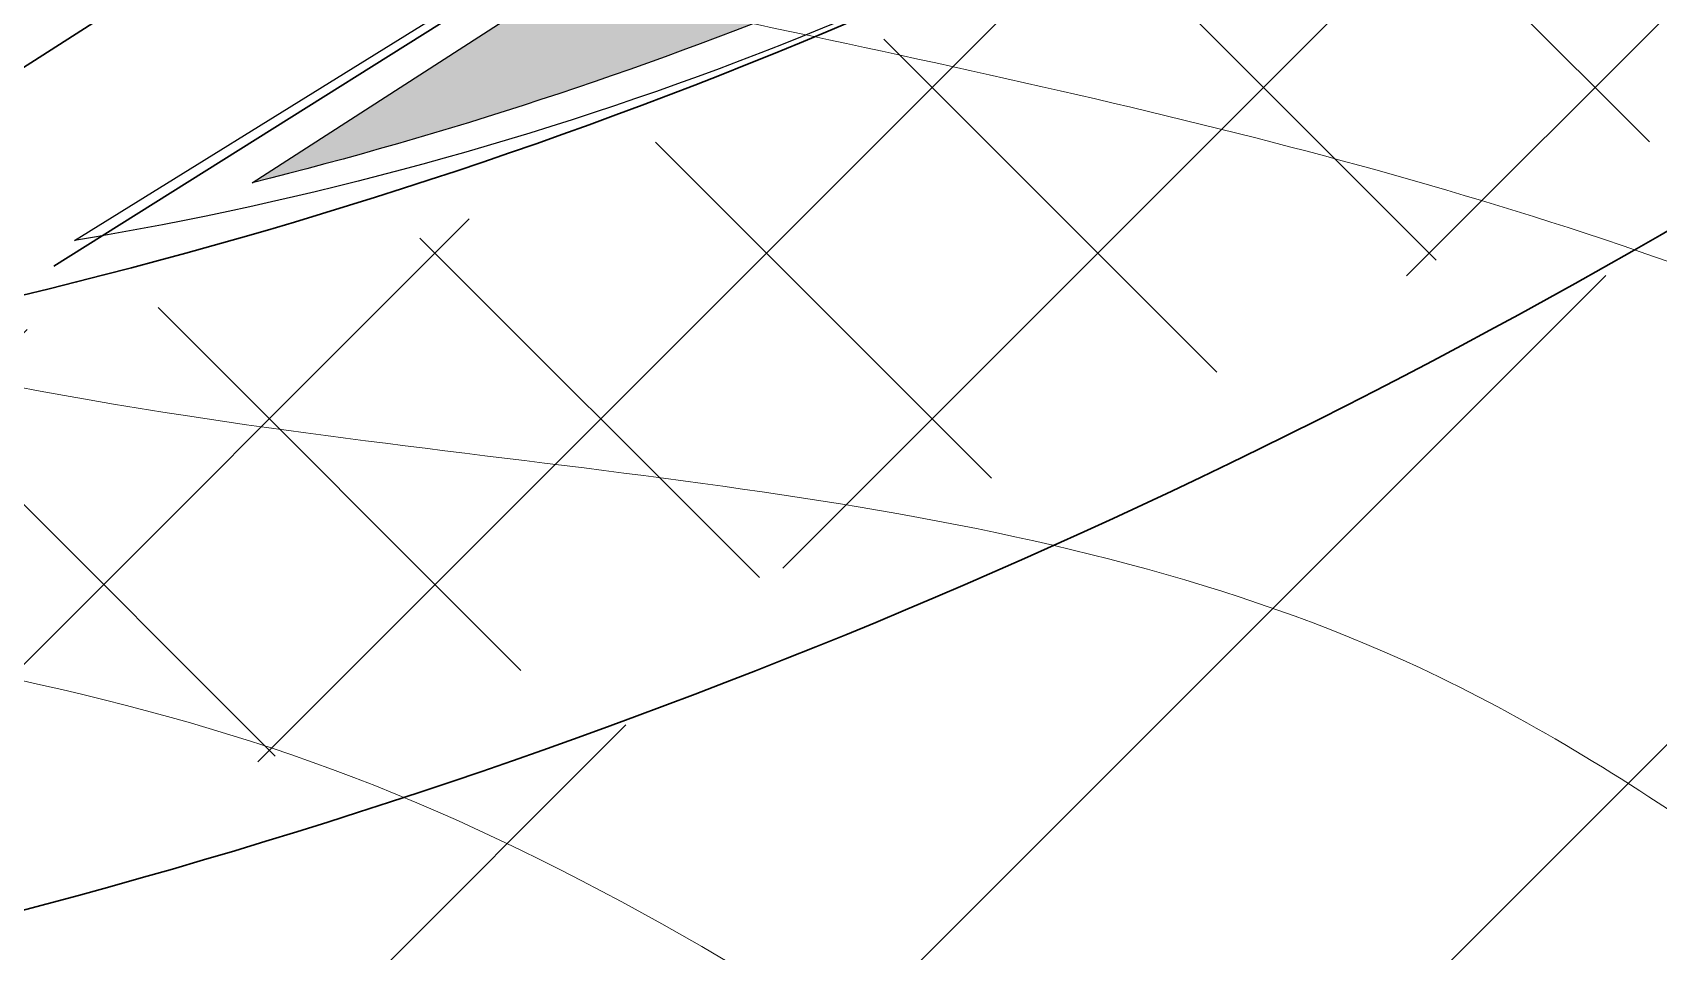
# Model space of a CAD drawing. Header units: millimetres. Extents: x 5637 to 6048, y 3385 to 3927.
# Drawn here: x 5820.057 to 5824.393, y 3671.321 to 3673.772 of the extents above; entities that cross this region are included whole.
import ezdxf

# ---------------------------------------------------------------- set-up
doc = ezdxf.new("R2010")
doc.units = ezdxf.units.MM
doc.layers.add('Contour Lines', color=253, linetype='Continuous')
doc.layers.add('dr', color=7, linetype='Continuous', lineweight=30, true_color=0x424d8a)
for name, color, linetype, lineweight in [('hatch', 253, 'Continuous', 13), ('road', 19, 'Continuous', 30), ('trees new', 7, 'Continuous', 20)]:
    doc.layers.add(name, color=color, linetype=linetype, lineweight=lineweight)
doc.layers.add('plants1', color=7, linetype='Continuous', true_color=0x89ee5d)

msp = doc.modelspace()

# ---------------------------------------------------------------- hatches: boundary and pattern name
at = {"layer": 'hatch'}
h = msp.add_hatch(dxfattribs=at)
h.set_pattern_fill('ANSI31', color=256, scale=8, style=0)
h.set_pattern_definition([(45, (2816.368087035456, -1263.747613335156), (-0.7071067811865475, 0.7071067811865476), [])])
edge = h.paths.add_edge_path()
edge.add_line((5681.717861684403, 3662.745191514314), (5708.379865006555, 3664.933696125369))
edge.add_arc((5713.219451810619, 3667.17930233383), 5.335198935143152, 204.8916696377363, 275.5225228936467)
edge.add_line((5713.732895531978, 3661.868867019984), (5818.562221441009, 3671.059198216096))
edge.add_arc((5814.821388273876, 3690.234135739634), 19.536429095818, 281.0391611141656, 345.4536598214534)
edge.add_arc((5828.917889487164, 3687.612558022211), 5.328594534298682, 334.6044276593299, 439.8121842158608)
edge.add_line((5829.860387003382, 3692.857137904612), (5821.196507745697, 3693.927754127494))
edge.add_line((5821.196507745697, 3693.927754127494), (5821.163350462273, 3698.626387211156))
edge.add_line((5821.163350462273, 3698.626387211156), (5822.751366257406, 3698.670462603363))
edge.add_arc((5822.674333306773, 3701.4459238352), 2.776530051145117, 271.5898367040771, 361.9955133681444)
edge.add_arc((5787.811571715565, 3700.231222676223), 37.66044675599677, 1.995513368169515, 27.74712978629988)
edge.add_line((5821.141479896906, 3717.764803898685), (5815.110825150305, 3730.65299214686))
edge.add_arc((5808.837259289391, 3727.717458539754), 6.926397777319866, 25.07588376820942, 80.91015836691298)
edge.add_line((5809.931512384694, 3734.556873451359), (5816.865769117916, 3735.208438654118))
edge.add_line((5816.865769117917, 3735.208438654118), (5822.085935056275, 3738.738563963288))
edge.add_arc((5826.046805171409, 3735.447178750425), 5.149923173059109, 140.2742559053538, 208.703020703038)
edge.add_line((5821.529700208637, 3732.973826482002), (5832.00401448334, 3711.476217043873))
edge.add_line((5832.004014483341, 3711.476217043873), (5839.078029451141, 3695.80300683227))
edge.add_line((5839.078029451141, 3695.80300683227), (5843.714293465897, 3685.869731374647))
edge.add_line((5843.714293465898, 3685.869731374647), (5839.001609059736, 3683.44475911684))
edge.add_arc((5812.027927061039, 3691.912843182266), 28.27168138448803, 321.43496505600103, 342.5709057577431, ccw=False)
edge.add_arc((5815.073760319658, 3690.732322132294), 25.173118441348, 273.78629758692523, 319.2135797684263, ccw=False)
edge.add_line((5816.736074044711, 3665.614149325706), (5796.146508893662, 3663.794321092394))
edge.add_line((5796.146508893662, 3663.794321092394), (5694.835238285186, 3654.876884714992))
edge.add_line((5694.835238285186, 3654.876884714992), (5688.623693831469, 3654.401556767669))
edge.add_line((5688.623693831469, 3654.401556767669), (5675.284786681259, 3653.371729471557))
edge.add_line((5675.284786681259, 3653.371729471557), (5681.717861684403, 3662.745191514314))
h = msp.add_hatch(dxfattribs=at)
h.set_pattern_fill('ANSI31', color=250, scale=0.2, style=0)
h.set_pattern_definition([(45, (0, 0), (-0.4490128060534576, 0.4490128060534577), [])])
edge = h.paths.add_edge_path()
edge.add_line((5809.86958898151, 3676.790793715278), (5729.949287660702, 3669.794866977423))
edge.add_arc((5832.255168005206, 2377.560260061456), 1296.278045970203, 94.5266503813237, 95.14126179021575)
edge.add_arc((5637.285901873643, 3661.317235369016), 79.14566732477142, 5.296466237982133, 8.150628241961618)
edge.add_arc((5708.24598048112, 3784.852510337381), 112.5569240151589, 273.76252115204, 276.1893137872855)
edge.add_arc((5743.511569500762, 3692.177262435272), 30.07720154442078, 191.0619416276936, 219.7327973905563, ccw=False)
edge.add_arc((5755.859459071468, 3696.039530807786), 42.9602434595508, 165.9095319903037, 192.9578893459172, ccw=False)
edge.add_line((5714.191780614667, 3706.498359141995), (5715.14988231469, 3709.705228647425))
edge.add_arc((5726.769649766375, 3705.136099872218), 12.48582930348027, 94.9839746840513, 158.5342390920142, ccw=False)
edge.add_arc((6488.611059990635, -4524.325334588388), 8277.135544444247, 94.73611445621663, 95.28861477825421, ccw=False)
edge.add_arc((5805.8650668285, 3710.143884460103), 14.41994992083501, 10.691130478250727, 92.66185460599019, ccw=False)
edge.add_arc((5780.982089145302, 3698.932387668428), 41.44809907001221, -24.657274835356418, 19.574729015543085, ccw=False)
edge.add_arc((5818.134843516977, 3700.993515978262), 19.35971963152485, 271.5275599571783, 276.2780083760739)
edge.add_arc((5955.063237686774, 3694.611789732225), 135.423519590176, 185.4498997804935, 187.1343202528072)
edge.add_arc((5848.619109141877, 3317.300671173483), 361.5725010530714, 94.4304222254266, 96.15217136778497)
edge = h.paths.add_edge_path(flags=16)
edge.add_line((5809.341425536815, 3680.759856205012), (5729.600476348322, 3673.779629287568))
edge.add_arc((5728.590864020601, 3682.537897439298), 8.816267808425978, 208.4781326988785, 276.5757657486987, ccw=False)
edge.add_arc((5757.802421827896, 3696.319795366554), 41.10480029209256, 192.5782635685928, 205.9481224212512, ccw=False)
edge.add_arc((5751.066650230985, 3695.063485372747), 34.25794622140891, 183.9782864764402, 192.9808519949306, ccw=False)
edge.add_arc((5750.24284839802, 3696.971341912017), 33.62568921990059, 161.4291943262536, 187.3205866416411, ccw=False)
edge.add_arc((5726.343150739028, 3705.292078093704), 8.325048010478092, 91.82586632487858, 163.3290247496601, ccw=False)
edge.add_line((5726.077898178934, 3713.612899294531), (5805.496183296673, 3720.578315333281))
edge.add_arc((5806.338195925054, 3710.977855199748), 9.63731394331007, 44.98064979155231, 95.01232608343167, ccw=False)
edge.add_arc((5806.285205599707, 3710.885457001289), 9.740149697391589, 15.791033647350787, 45.14477162218071, ccw=False)
edge.add_arc((5790.45551328899, 3702.493643767429), 27.51523509151088, 12.80049744671112, 23.66068480577252, ccw=False)
edge.add_arc((5783.345258157065, 3698.717453238429), 35.34827608895318, 2.520234288105428, 16.217770881763784, ccw=False)
edge.add_arc((5784.918636047467, 3697.866347227031), 33.82634384163609, -15.83504113405479, 4.077840012117008, ccw=False)
edge.add_arc((5809.925699902281, 3689.005329675129), 7.544649473808596, 305.85382183850146, 357.19560836469606, ccw=False)
edge.add_arc((5807.047950361336, 3693.08646346517), 12.53815277170947, 280.53987062617347, 305.58903957783593, ccw=False)
at = {"layer": 'hatch', "true_color": 0xfacfb6}
h = msp.add_hatch(dxfattribs=at)
h.set_pattern_fill('ANSI37', color=254, scale=5, style=0)
h.set_pattern_definition([(45, (2816.368087035456, -1263.747613335156), (-0.4419417382415922, 0.4419417382415922), []), (135, (2816.368087035456, -1263.747613335156), (-0.4419417382415922, -0.4419417382415922), [])])
edge = h.paths.add_edge_path()
edge.add_line((5707.265319013125, 3718.167195130579), (5708.519311733948, 3718.283983956876))
edge.add_line((5708.519311733948, 3718.283983956876), (5708.455333702048, 3719.370558638802))
edge.add_arc((5705.945801297605, 3719.222796182255), 2.513878802271721, 3.369712065026035, 34.60746437612499)
edge.add_line((5708.01488037778, 3720.650556103422), (5707.335463829118, 3721.28252291012))
edge.add_line((5707.335463829118, 3721.28252291012), (5706.325858258015, 3721.674831535584))
edge.add_line((5706.325858258014, 3721.674831535584), (5705.149477854315, 3721.506919745058))
edge.add_line((5705.149477854315, 3721.506919745058), (5704.084424083811, 3720.722781563005))
edge.add_line((5704.084424083811, 3720.722781563005), (5703.604869415689, 3719.341740018668))
edge.add_line((5703.60486941569, 3719.341740018668), (5708.162903605955, 3666.874276335498))
edge.add_arc((5713.764075054728, 3667.504352419131), 5.636498688877026, 186.418224037462, 268.0546006430757)
edge.add_line((5713.572732267141, 3661.871102432902), (5818.709184968129, 3671.300610367049))
edge.add_arc((5814.555818942117, 3690.51017816391), 19.65344611736718, 282.2003147477676, 352.0501803035805)
edge.add_line((5834.020387155229, 3687.791993371557), (5833.913268872438, 3688.799042887805))
edge.add_arc((5829.37050766417, 3687.880832080024), 4.634629487117943, 11.42701818627053, 38.44065804385654)
edge.add_arc((5813.86093013706, 3690.869473120681), 19.13996320685962, 325.1363565387036, 359.6788703397258, ccw=False)
edge.add_arc((5814.521188627475, 3690.237238295822), 18.23735760734387, 290.0707326804103, 325.5803969976129, ccw=False)
edge.add_arc((5812.96789068523, 3716.178230592645), 43.77350942400522, 273.59758219868274, 280.28030203193237, ccw=False)
edge.add_line((5815.71460854559, 3672.490982243853), (5815.372490490765, 3676.016219349145))
edge.add_line((5815.372490490765, 3676.016219349145), (5812.186454741735, 3675.695747955629))
edge.add_line((5812.186454741735, 3675.695747955629), (5812.271961941449, 3674.627492718369))
edge.add_line((5812.271961941449, 3674.627492718369), (5810.775184294595, 3674.477935949621))
edge.add_line((5810.775184294595, 3674.477935949621), (5810.963068068508, 3672.74802727707))
edge.add_line((5810.963068068508, 3672.74802727707), (5777.65464774841, 3669.791858047372))
edge.add_line((5777.65464774841, 3669.791858047372), (5777.763968027588, 3668.495853445298))
edge.add_line((5777.763968027588, 3668.495853445298), (5776.368985006604, 3668.48284725363))
edge.add_line((5776.368985006604, 3668.48284725363), (5776.381924652516, 3668.190028228944))
edge.add_line((5776.381924652516, 3668.190028228944), (5772.824466525934, 3667.830801738337))
edge.add_line((5772.824466525934, 3667.830801738337), (5772.162470168715, 3668.251325648266))
edge.add_line((5772.162470168715, 3668.251325648266), (5768.25553500941, 3667.908900846023))
edge.add_line((5768.25553500941, 3667.908900846023), (5767.696383339531, 3667.24545608127))
edge.add_line((5767.696383339531, 3667.24545608127), (5763.007449966066, 3666.978764838899))
edge.add_line((5763.007449966066, 3666.978764838899), (5762.859616872749, 3668.461084939321))
edge.add_line((5762.859616872749, 3668.461084939321), (5728.340136223716, 3665.543341921608))
edge.add_line((5728.340136223716, 3665.543341921608), (5728.383073180157, 3664.749945725745))
edge.add_line((5728.383073180157, 3664.749945725745), (5713.428847437637, 3663.358342959639))
edge.add_arc((5713.087883437771, 3666.920967817254), 3.578903788214654, 177.2773139005613, 275.4668896848294, ccw=False)
edge.add_line((5709.513019712997, 3667.090972742468), (5704.829170886404, 3719.165783432512))
edge.add_arc((5705.983736891951, 3719.269630427974), 1.159226837004114, 5.528864848145815, 185.1396167425748, ccw=False)
edge.add_line((5707.137570757917, 3719.381318696742), (5707.265319013126, 3718.167195130579))
at = {"layer": 'trees new'}
h = msp.add_hatch(color=256, dxfattribs=at)
h.set_gradient(color1=(143, 206, 95), color2=(187, 225, 157), one_color=1, tint=0.75, name='SPHERICAL')
edge = h.paths.add_edge_path()
edge.add_arc((5827.853935795202, 3686.833802489738), 6.302042154991707, 39.99174461830478, 57.78487229521778, ccw=False)
edge.add_line((5832.682163782783, 3690.883981476302), (5832.627353540706, 3689.238920595817))
edge.add_arc((5815.671369061778, 3689.97090128228), 16.97177673006049, 327.1920242089929, 357.52810694213684, ccw=False)
edge.add_arc((5814.470664973636, 3690.265435176418), 18.14502009597434, 300.1976007179482, 328.4647240582292, ccw=False)
edge.add_arc((5817.95740645466, 3684.130069758238), 11.08871125442184, 284.014838474873, 300.5717634310494, ccw=False)
edge.add_line((5820.642794864763, 3673.371435719903), (5826.370528370986, 3677.061944841998))
edge.add_line((5826.370528370986, 3677.061944841998), (5831.213552428693, 3692.165660646071))
h = msp.add_hatch(color=256, dxfattribs=at)
h.set_gradient(color1=(143, 206, 95), color2=(187, 225, 157), one_color=1, tint=0.75, name='SPHERICAL')
edge = h.paths.add_edge_path()
edge.add_line((5840.491151602275, 3640.919249450832), (5850.648816322811, 3619.186979108117))
edge.add_line((5850.648816322811, 3619.186979108117), (5851.630521277481, 3619.619452346383))
edge.add_line((5851.630521277481, 3619.619452346383), (5852.662344267343, 3620.06097278089))
edge.add_line((5852.662344267343, 3620.06097278089), (5856.13454241282, 3621.661191467098))
edge.add_line((5856.134542412819, 3621.661191467098), (5858.998205423064, 3622.890979573326))
edge.add_line((5858.998205423064, 3622.890979573326), (5859.998074577431, 3623.393069094906))
edge.add_line((5859.998074577431, 3623.393069094906), (5860.771603106874, 3623.736570492826))
edge.add_line((5860.771603106874, 3623.736570492826), (5862.420985922841, 3624.49310328178))
edge.add_line((5862.420985922841, 3624.49310328178), (5854.999325858942, 3640.3544047879))
edge.add_line((5854.999325858942, 3640.3544047879), (5853.224042353248, 3639.574450008754))
edge.add_line((5853.224042353248, 3639.574450008754), (5851.07721601847, 3644.301859942539))
edge.add_line((5851.07721601847, 3644.301859942539), (5852.802169566905, 3645.10288182258))
edge.add_line((5852.802169566905, 3645.10288182258), (5837.418263566711, 3679.057142061762))
edge.add_arc((5813.616367751123, 3691.816927238636), 27.00633929610022, 264.37303646182306, 331.80500976198607, ccw=False)
edge.add_line((5810.968362547885, 3664.940721579732), (5809.657441293868, 3664.718707816621))
edge.add_arc((5810.811679428256, 3660.01301967828), 4.845179720732249, 103.7817435755288, 205.9757977372323)
edge.add_line((5806.455963938968, 3657.890872392494), (5830.745753924527, 3605.849897252763))
edge.add_arc((5826.178124736873, 3603.717985746453), 5.040662959041363, -4.802996394717297, 25.02051114544389, ccw=False)
edge.add_line((5831.201087316145, 3603.295931254857), (5830.767991757075, 3593.756741298295))
edge.add_arc((5837.574913084724, 3592.54289974272), 6.914303239144531, 169.8890338710208, 193.5125432733105)
edge.add_line((5830.852006119277, 3590.927315880217), (5846.367008105679, 3557.499071564394))
edge.add_line((5846.367008105679, 3557.499071564394), (5846.793973751372, 3556.722829428909))
edge.add_line((5846.793973751372, 3556.722829428909), (5852.176940200527, 3550.318915922728))
edge.add_arc((5857.269073484409, 3554.034567802634), 6.303641033044081, 216.1176582583376, 245.6464009078919)
edge.add_line((5854.669661338588, 3548.29183789695), (5865.042855864862, 3544.316784694272))
edge.add_arc((5866.748101237522, 3548.766748270534), 4.765504969154493, 249.0329505422606, 294.5050465610988)
edge.add_line((5868.724705886847, 3544.430497393186), (5875.2861827517, 3547.483912333651))
edge.add_line((5875.2861827517, 3547.483912333651), (5873.9509657657, 3550.307016264097))
edge.add_line((5873.9509657657, 3550.307016264097), (5873.702254646225, 3550.196564923553))
edge.add_line((5873.702254646225, 3550.196564923553), (5873.183068660712, 3551.370534901853))
edge.add_line((5873.183068660712, 3551.370534901853), (5865.053743209288, 3547.514386955165))
edge.add_line((5865.053743209288, 3547.514386955165), (5863.800202102357, 3547.048048080223))
edge.add_line((5863.800202102357, 3547.048048080223), (5863.231966813231, 3548.185616036818))
edge.add_line((5863.231966813231, 3548.185616036818), (5859.554798652773, 3555.994432869898))
edge.add_line((5859.554798652773, 3555.994432869898), (5857.445597290706, 3554.966441261756))
edge.add_line((5857.445597290707, 3554.966441261756), (5855.645556412614, 3558.882155607454))
edge.add_line((5855.645556412614, 3558.882155607454), (5850.633031994632, 3556.548575853201))
edge.add_line((5850.633031994632, 3556.548575853201), (5848.962400922203, 3555.814776101115))
edge.add_line((5848.962400922203, 3555.814776101115), (5830.92935146689, 3594.461724165232))
edge.add_line((5830.92935146689, 3594.461724165232), (5838.276935776583, 3597.982956701648))
edge.add_line((5838.276935776583, 3597.982956701648), (5837.384572458384, 3599.937071911923))
edge.add_line((5837.384572458384, 3599.937071911923), (5838.179954547209, 3600.295144922975))
edge.add_line((5838.179954547209, 3600.295144922975), (5823.029272418007, 3632.828001619941))
edge.add_line((5823.029272418007, 3632.828001619941), (5840.374158785206, 3640.860942870873))
edge.add_line((5840.374158785206, 3640.860942870873), (5840.491151602275, 3640.919249450832))

# ---------------------------------------------------------------- linework, layer by layer
at = {"layer": 'Contour Lines', "lineweight": 5, "ltscale": 0.5}
msp.add_spline([(5820.067061295695, 3676.315909459805), (5822.62428814298, 3675.520175548247), (5826.56426232939, 3673.465553769495), (5830.231240824454, 3671.681187112512), (5833.608705913848, 3668.763500925877), (5835.466323191618, 3666.665658292426), (5838.292493782257, 3663.786968528839), (5838.701675813233, 3663.685509832931), (5839.401360764415, 3663.439791136127), (5840.101034341749, 3663.628805518281), (5840.357571462771, 3663.973899629628)], degree=3, dxfattribs=at)
for points, knots in [([(5815.201337518951, 3675.807494769805), (5815.903164070462, 3675.547460937444), (5817.876107250228, 3674.816465544127), (5820.899757469437, 3673.973401184943), (5824.560154444198, 3673.316993143259), (5827.36471040898, 3671.763016181527), (5829.357477250055, 3670.301899513863), (5830.130610848099, 3669.458623243748), (5830.34232600972, 3669.211617905521)], [0, 0, 0, 0, 4.489159534392766, 12.61972301728542, 18.82497265611368, 26.65765823486342, 31.59430109701983, 33.55000843215093, 33.55000843215093, 33.55000843215093, 33.55000843215093]), ([(5811.16750276961, 3675.43824761514), (5812.023485199267, 3675.296126381499), (5813.839064839982, 3674.994680452971), (5816.82146467325, 3673.698605901928), (5820.128624637876, 3672.619817330037), (5823.416282102398, 3672.523377105319), (5825.377042455625, 3670.986046747035), (5826.672419086058, 3670.005158851668), (5827.507966010752, 3669.416673693787), (5827.764828160507, 3669.211617905523)], [0, 0, 0, 0, 5.187258479064886, 11.00242313324724, 19.39746352293625, 26.1086242869726, 29.87963353223868, 33.98839080062336, 35.9579013700794, 35.9579013700794, 35.9579013700794, 35.9579013700794]), ([(5816.418087110697, 3672.727150577298), (5816.658835432039, 3672.647492673824), (5818.112726749279, 3672.229893508033), (5821.087951418576, 3672.236974226586), (5823.829792207909, 3669.78133960912), (5826.390716723869, 3668.838877683075), (5828.131517154356, 3667.069792896419), (5830.031357719944, 3664.69363639924), (5830.982558272821, 3661.258826429084), (5833.85389860724, 3658.612279516266), (5835.49300739801, 3655.67774589327), (5838.269747624181, 3653.744011385117), (5839.273093549647, 3652.253121353079), (5839.739980460362, 3651.559365566955)], [35.02842511016897, 35.02842511016897, 35.02842511016897, 35.02842511016897, 36.55013239026459, 44.0990678101313, 52.00858724190813, 57.68391849900665, 60.15312835890934, 66.77098510006884, 75.80761137154616, 80.65548828954554, 89.8493936210479, 95.574129610618, 100.5564380952088, 100.5564380952088, 100.5564380952088, 100.5564380952088])]:
    msp.add_open_spline(points, degree=3, knots=knots, dxfattribs=at)
at = {"layer": 'dr', "color": 4, "ltscale": 0.5}
msp.add_lwpolyline([(5797.07877745416, 3670.508555889444), (5817.722853715233, 3672.201120635345), (5825.906961421838, 3677.4391641433), (5830.541233576711, 3692.62172302115)], dxfattribs=at)
at = {"layer": 'dr', "ltscale": 0.5}
msp.add_lwpolyline([(5820.113836946843, 3673.149066689716), (5826.359269303459, 3677.068974972514), (5830.888999271155, 3692.088560009893)], dxfattribs=at)
at = {"layer": 'plants1'}
for points in [[(5831.127858359219, 3692.393503831951), (5831.127858359219, 3692.393503831951, -0.0876135084597362), (5832.83398010113, 3690.935997838667), (5832.777270352961, 3689.23392565802, -0.1332407932315951), (5830.335715624065, 3681.291188038947, -0.1090860768489315), (5823.689498716323, 3674.579018773543, -0.1023374193447122), (5820.169078973237, 3673.217392935901), (5826.30145864954, 3677.018538573936), (5831.127858359219, 3692.393503831951)], [(5851.07721601847, 3644.301859942539), (5852.802169566905, 3645.10288182258), (5837.418263566711, 3679.057142061762, -0.3030225769379646), (5810.968362547885, 3664.940721579732)]]:
    msp.add_lwpolyline(points, format="xyb", dxfattribs=at)
msp.add_lwpolyline([(5831.213552428693, 3692.165660646071, -0.0777935293210706), (5832.682163782783, 3690.883981476302), (5832.627353540707, 3689.238920595817, -0.1331446411468492), (5829.935997839664, 3680.775164704705, -0.1239678480489366), (5823.597315304462, 3674.582769330899, -0.0723691576373337), (5820.642794864763, 3673.371435719903), (5826.370528370986, 3677.061944841998)], format="xyb", close=True, dxfattribs=at)
at = {"layer": 'road', "lineweight": 30, "ltscale": 0.5}
for centre, radius, start, end in [((5815.336266686192, 3690.150712816145), 24.69591557198973, 275.9001876294531, 344.0756189183995), ((5816.763413665517, 3686.671166411405), 13.98620114030153, 273.244060811729, 312.8752530767923), ((5815.465740590832, 3688.694897419738), 17.85765114612852, 275.8182716773554, 311.4423838401597)]:
    msp.add_arc(centre, radius, start, end, dxfattribs=at)

doc.saveas('drawing.dxf')
